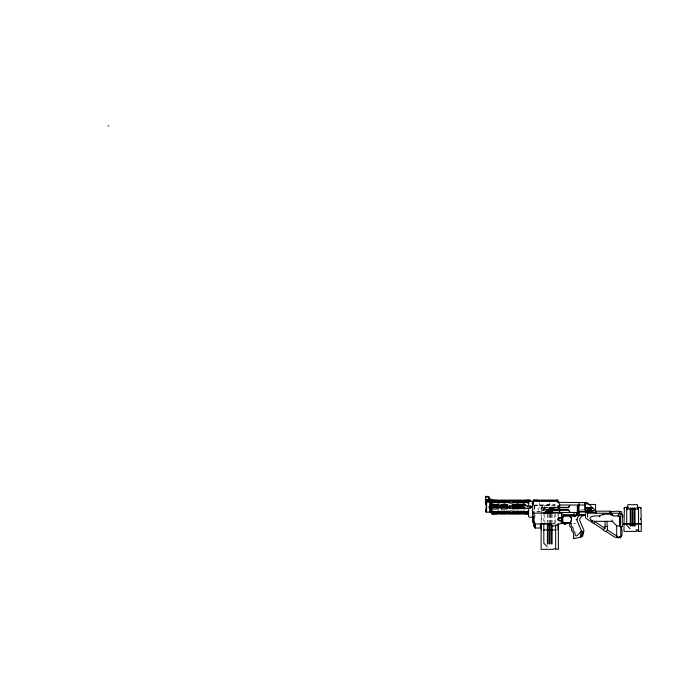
<?xml version="1.0" encoding="UTF-8"?>
<svg xmlns="http://www.w3.org/2000/svg" width="675" height="675" viewBox="0 0 675 675"><rect width="100%" height="100%" fill="white"/><g stroke="black" fill="none" stroke-linecap="round" stroke-linejoin="round"><path stroke-width="0.51" stroke-dasharray="3.38 2.53" d="M534.693 505.01L556.605 505.01M549.239 505.128L540.11 505.128L539.224 504.309A2.582 2.067 0 0 1 539.089 503.66M554.656 505.423L540.785 505.356A1.688 1.688 0 0 1 539.941 505.128M533.689 505.524L541.865 505.524L543.426 507.381M534.018 505.862L541.696 505.862L543.257 507.718L547.45 507.718M547.788 507.381L541.122 507.381L541.122 522.627M545.527 508.14C535.452 506.174 535.452 511.296 545.527 509.33M545.602 508.359L541.46 508.359L541.46 522.72M543.831 508.874L544.843 508.874M545.349 509.752L543.257 509.752L541.696 511.608L534.018 511.608M580.922 509.861L583.799 509.861M545.493 510.089L543.265 510.173L541.865 511.945L533.689 511.945M573.185 523.277L576.028 523.277M550.589 523.614L555.668 523.614L555.668 514.215M552.69 523.96L557.44 523.96M540.304 505.221L540.11 505.128A1.688 1.688 0 0 0 540.953 505.356M539.941 505.01L539.392 504.309A2.582 2.067 0 0 1 539.258 503.66L539.258 502.647M558.377 514.401L558.377 516.518M558.031 514.266L558.031 516.24M554.656 506.343L554.656 504.697L544.843 504.697L544.868 510.427M554.631 514.485L554.631 523.614M552.116 514.207L552.116 522.577M551.441 514.207L551.441 522.577M550.589 514.485L550.589 522.602M550.083 514.207L550.083 522.577M549.408 514.207L549.408 523.614M549.239 502.647L549.239 505.356M548.058 514.207L548.058 522.577M547.383 514.207L547.383 522.577M544.868 514.485L544.868 522.602M543.831 507.381L543.831 511.439M543.831 512.131L543.831 522.602M535.03 515.092L535.03 516.442M534.355 505.862L534.355 511.608M534.187 505.862L534.187 511.608M531.309 503.322L531.309 503.955M531.309 510.266L531.309 510.764M541.164 508.385L541.122 508.731A1.342 1.333 -90 0 1 542.455 507.389A1.35 1.35 0 0 0 541.519 507.777L541.164 508.385"/><path stroke-width="1.01" d="M569.624 523.277L570.983 522.939L571.371 526.053L572.839 527.487A3.392 3.392 0 0 1 573.109 528.879L573.151 530.246L574.729 532.187A5.746 5.746 0 0 1 575.092 534.009L575.075 534.6A1.232 1.232 0 0 0 577.192 535.537L581.023 531.571A1.164 1.164 0 0 0 581.251 530.305L577.184 520.965A2.413 2.413 0 0 1 576.982 519.843L576.197 519.278M492.075 504.841C512.587 504.368 478.482 505.82 498.665 504.841M498.648 508.528C498.521 506.908 491.847 506.731 492.142 508.655C492.877 510.03 500.082 508.115 498.158 508.899M501.036 504.866C521.193 504.546 487.62 505.398 507.338 505.297M507.617 508.528C507.482 506.908 500.816 506.731 501.103 508.655C501.803 510.005 509.051 508.123 507.127 508.899M525.201 504.976L524.711 504.335L512.873 504.335L512.367 504.841L512.873 505.356L524.964 505.28M525.201 508.528L524.711 507.887L512.873 507.887L512.367 508.393L512.873 508.908L525.201 508.528L524.711 508.899M579.007 514.991L574.779 516.173L563.777 516.223L562.773 517.531A1.35 1.35 0 0 1 563.169 516.569M623.995 523.614L624.392 507.777A1.35 1.35 0 0 1 625.354 507.381L628.467 507.381M581.352 530.744L580.238 537.258M594.506 521.319L612.166 521.328L616.714 525.876L616.714 537.038L617.389 537.713L620.097 537.713L620.772 537.038L620.772 527.226L619.76 526.213L619.684 517.666A2.379 2.379 0 0 0 618.005 515.987L613.44 515.919A2.287 2.287 0 0 1 611.921 514.831L609.525 511.178L595.873 511.178L588.423 503.66L587.292 503.66M485.646 509.693L485.308 511.439L486.152 512.114L492.075 512.114M582.82 533.402L582.188 535.604A1.207 1.207 0 0 1 581.285 536.448M513.582 507.499L513.945 506.621L514.873 506.621M513.633 507.803L514.063 506.79L514.738 506.79L515.16 507.803M516.257 505.609L515.835 506.621L515.16 506.621L514.738 505.609M515.784 507.499L516.333 505.913M515.835 507.803L516.257 506.79L516.932 506.79L517.354 507.803M518.459 505.609L518.037 506.621L517.354 506.621L516.932 505.609M518.535 505.913L518.172 506.79L517.244 506.79L516.881 505.913M517.978 507.499L518.341 506.621L519.269 506.621L519.632 507.499M518.037 507.803L518.459 506.79L519.134 506.79L519.556 507.803M520.653 505.609L520.231 506.621L519.556 506.621L519.134 505.609M520.18 507.499L520.737 505.913M520.231 507.803L520.653 506.79L521.328 506.79L521.758 507.803M522.855 505.609L522.433 506.621L521.758 506.621L521.328 505.609M522.931 505.913L522.568 506.79L521.64 506.79L521.277 505.913M522.374 507.499L522.745 506.621L523.665 506.621L524.028 507.499M522.433 507.803L522.855 506.79L523.53 506.79L523.952 507.803M610.057 511.523L619.211 511.178L619.76 513.211L617.709 515.624M533.343 511.777L532.668 513.135L561.414 513.135L563.448 514.822L573.978 514.822L574.914 515.936L578.332 514.485A1.688 1.688 0 0 0 578.332 512.452M544.573 513.135L544.295 512.738L549.551 509.034L550.378 509.034L552.403 512.502M528.947 501.289L528.601 505.693L509.996 506.09M610.985 515.236L611.575 514.223L602.961 514.223L599.577 515.919L594.852 515.919A7.433 7.433 0 0 0 590.768 517.134A1.519 1.519 0 0 0 590.456 519.531L592.279 520.788L591.401 522.112L593.587 523.555L594.818 521.328M500.15 500.276L506.318 500.276M498.538 513.81L492.075 514.148L492.075 510.958L492.919 510.958L492.919 512.452L497.99 512.452L497.99 510.958L498.833 510.958L498.833 512.452L503.913 512.452L503.913 510.958L504.757 510.958L504.757 512.452L509.827 512.452L509.827 510.958L512.198 510.958L512.198 512.452L517.269 512.452L517.269 510.958L518.122 510.958L518.122 512.452L523.192 512.452L523.192 510.958L524.036 510.958L524.036 512.452L527.926 512.452L527.926 510.958L528.601 510.958M507.929 500.276L521.539 500.276M506.318 513.81L500.15 513.81M523.15 500.276L529.959 499.939L529.959 501.289M521.539 513.81L507.929 513.81M541.249 500.276L546.067 500.276M547.678 500.276L553.846 500.276M555.458 500.276L557.693 499.939L557.693 501.289M617.389 537.713L618.064 536.701M576.467 513.557L574.982 515.894L577.319 514.401M569.641 505.609L568.24 507.381L549.636 507.381M569.81 505.946L568.417 507.718L549.543 507.718M508.942 506.326L489.105 506.444A0.852 0.844 0 0 0 489.105 507.642L508.942 507.76M535.03 523.614L535.368 528.019L540.447 528.019L540.785 523.614L551.441 523.614M528.601 503.128L527.926 503.128L527.926 501.635L524.036 501.635L524.036 503.128L523.192 503.128L523.192 501.635L518.122 501.635L518.122 503.128L517.269 503.128L517.269 501.635L512.198 501.635L512.198 503.128L509.827 503.128L509.827 501.635L504.757 501.635L504.757 503.128L503.913 503.128L503.913 501.635L498.833 501.635L498.833 503.128L497.99 503.128L497.99 501.635L492.919 501.635L492.919 503.128L492.075 503.128L491.906 499.559L490.21 499.095L488.666 496.387L485.477 496.387L485.477 500.614L490.717 500.951L485.477 501.289L485.646 504.394M513.675 507.701L512.03 508.393L509.996 507.997M523.91 507.701L525.563 508.393L528.601 508.393L528.601 516.518L529.284 517.193L532.668 517.193L532.668 501.972L533.343 501.289L558.031 501.289L559.727 504.672L559.727 513.135M622.291 515.413L622.797 515.413L622.291 516.257L622.797 517.101L622.291 517.101M579.293 515.582L578.72 516.08A5.653 5.653 0 0 0 576.982 519.843M485.308 502.774L486.152 502.082L492.075 502.082M544.295 512.738L549.551 509.034M546.083 512.882L545.358 512.612M546.615 512.882L545.712 512.359M547.147 512.882L546.067 512.114M547.678 512.882L546.421 511.861M548.21 512.882L547.855 513.135L546.784 511.608M548.741 512.882L548.387 513.135L547.138 511.355M549.273 512.882L548.918 513.135L547.492 511.11M549.804 512.882L549.45 513.135L547.847 510.857M550.336 512.882L549.982 513.135L548.201 510.604M550.876 512.882L550.513 513.135L548.556 510.359M551.408 512.882L551.053 513.135L548.91 510.106M551.213 513.135L552.167 512.46L550.117 509.541L545.189 513.135M551.509 513.135L552.682 512.3L559.727 512.3M616.714 537.038L617.726 536.363M511.591 506.545L512.654 506.706L511.675 506.866M528.002 506.866L526.947 506.663L528.002 506.545M571.092 523.277L561.414 523.277L553.298 526.323L550.935 523.96M532.668 504.9L533.343 504.672L533.343 499.939L539.637 500.276M584.761 509.861L584.761 503.322M616.714 525.876L617.726 525.538M580.669 536.001L581.563 535.604L582.871 531.208L581.352 531.208M561.414 513.135L561.414 517.531L559.499 517.868A1.266 1.266 0 0 0 558.579 518.265L558.377 518.543A1.417 1.417 0 0 0 558.377 519.902L558.579 520.18A1.266 1.266 0 0 0 559.499 520.577L561.414 520.914L561.414 523.277M489.35 500.023L489.662 499.508L488.886 498.504A1.78 1.78 0 0 1 488.337 499.593L488.455 500.023M503.322 512.114C504.723 510.907 498.023 510.958 499.432 512.114L509.237 512.114C510.604 510.907 503.947 510.958 505.347 512.114M516.679 512.114C518.079 510.924 511.422 510.899 512.789 512.114L522.602 512.114C524.002 510.924 517.312 510.899 518.712 512.114M553.551 509.33C555.896 507.313 549.104 508.072 548.539 508.14M586.111 507.457L586.111 508.14L592.895 508.14M563.448 514.822L562.773 515.498L562.773 523.277L565.135 524.635L566.831 523.277L566.831 522.602M492.075 499.939L498.538 500.276M487.24 500.108L490.134 500.108M492.075 500.276L529.959 500.276M533.343 500.276L557.693 500.276M492.075 500.614L529.959 500.614M533.343 500.614L557.693 500.614M529.959 500.951L531.309 501.289M492.075 501.289L531.984 501.289L532.668 501.972M497.99 501.972L498.833 501.972M503.913 501.972L504.757 501.972M523.192 501.972L524.036 501.972M557.449 502.31L587.292 502.613L587.292 503.947L585.436 503.947M497.99 502.478L498.833 502.478M503.913 502.478L504.757 502.478M523.192 502.478L524.036 502.478M492.919 502.647L497.99 502.647M498.833 502.647L503.913 502.647M504.757 502.647L509.827 502.647M512.198 502.647L517.269 502.647M518.122 502.647L523.192 502.647M524.036 502.647L527.926 502.647M588.246 504.453L595.586 504.453L595.586 510.536L585.098 510.536M525.226 504.841L512.367 504.841L512.654 505.297M559.508 505.01L585.436 505.01M492.058 505.178L507.676 505.178M511.844 505.178L525.378 505.178M516.147 506.621L517.075 506.621L517.438 507.499M520.543 506.621L521.471 506.621L521.834 507.499M515.042 506.79L515.97 506.79M520.366 506.79L519.446 506.79L519.075 505.913M636.778 507.381L639.9 507.381A1.35 1.35 0 0 1 640.853 507.777L641.25 518.206L640.583 518.206L640.583 519.556L641.25 519.556L641.25 531.402L638.542 531.402L637.867 530.719L636.179 531.402L623.995 531.402L623.995 523.96M585.436 507.457L592.22 507.457M515.118 507.701L515.877 507.701M517.32 507.701L518.071 507.701M519.514 507.701L520.273 507.701M521.716 507.701L522.475 507.701M512.705 507.718L524.888 507.718M626.704 508.874L627.716 508.874L627.716 504.697L637.529 504.697L637.529 508.874L638.542 508.874M626.704 509.001L630.256 509.001M630.931 509.001L632.289 509.001M632.964 509.001L634.314 509.001M634.989 509.001L638.542 509.001M546.531 509.33L558.942 509.372M546.404 509.752L568.417 509.752L569.81 511.523M545.493 510.089L548.598 510.089M558.942 510.089L568.24 510.089L569.641 511.861M551.213 510.216L559.727 510.216M585.773 511.178L592.895 511.178M579.007 511.329L585.436 511.329M619.304 511.507L620.772 511.507A1.012 1.012 0 0 1 621.785 512.519L621.785 514.223M579.007 512.013L585.436 512.013M585.436 512.198L595.941 512.198M543.071 512.452L546.193 512.452M558.993 512.452L579.007 512.452M585.436 512.519L587.587 513.11L587.63 517.388M492.075 512.798L528.601 512.798M587.613 513.211L610.664 513.211M611.347 513.211L620.266 513.211L622.291 514.561L622.291 526.213L620.772 527.226A1.012 1.012 0 0 0 620.266 526.348M492.075 513.472L528.601 513.472M492.075 513.81L528.601 513.81M528.601 514.148L523.15 513.81M579.007 515.835A2.86 2.86 0 0 1 581.04 514.991L584.761 514.991M584.761 515.059L581.04 514.991M617.321 515.624L618.832 515.784A2.886 2.886 0 0 1 620.182 517.539L620.266 518.181M622.291 515.751L622.797 515.751M622.291 516.763L622.797 516.763M532.668 516.856L534.018 516.856M561.414 517.531L559.474 517.531A1.688 1.62 -90 0 0 557.862 519.218A1.688 1.62 -90 0 0 559.474 520.914L561.414 520.914M532.668 517.868L534.018 517.868M534.018 521.218L533.68 526.154L534.355 526.154M532.668 521.927L533.005 517.868M562.773 522.602L569.877 522.602L571.455 520.324A3.012 2.287 89.9 0 0 571.565 519.387A3.012 2.287 -89.8 0 0 571.455 518.451L569.877 516.173A3.898 3.898 0 0 1 569.877 522.602L569.877 523.277M641.25 523.614L623.658 523.96L641.25 523.96M534.018 513.135L534.018 522.602L535.368 523.96L551.441 523.96L551.441 543.915L552.116 543.915L552.116 525.31L551.441 525.31M547.383 525.31L548.058 525.31M549.408 525.31L550.083 525.31M630.256 525.31L630.931 525.31M632.289 525.31L632.964 525.31M634.314 525.31L634.989 525.31M535.368 527.673L534.355 527.673L534.355 522.939M543.535 529.909L555.964 529.909M635.732 529.909L638.837 529.909M616.714 535.342L615.608 535.342L607.298 529.867M617.051 537.376L614.495 537.038L606.184 531.554M541.122 523.96L541.122 549.323L553.298 549.323L553.972 548.648L558.377 549.323L558.377 523.96M108.11 125.677L108.785 126.073M492.581 508.899L492.092 508.528M512.873 508.899L512.384 508.528M501.542 508.899L501.053 508.528M613.474 515.624L613.415 515.607A1.991 1.991 0 0 1 612.174 514.688L610.2 511.178M582.28 533.25L583.369 533.562M619.245 526.348L618.739 526.213L620.266 526.213L620.266 513.211M604.808 527.816L603.172 529.976L605.99 531.841L607.483 529.58L607.348 526.407L604.808 526.407L605.256 528.584M594.844 521.648L604.471 528.002M593.73 523.344L603.357 529.698M619.76 536.363C624.122 538.422 620.814 527.96 621.869 526.492M569.396 523.277A4.472 4.472 0 0 1 569.708 524.88L569.784 526.39L571.252 527.825A3.392 3.392 0 0 1 571.523 529.217L571.565 530.584L573.142 532.524A5.746 5.746 0 0 1 573.505 534.347L573.733 538.431M630.087 528.694L626.704 525.31L626.704 523.96M547.214 546.623L543.831 543.24L543.831 523.96M573.396 538.161L573.784 538.667L581.445 536.996L582.719 535.807L584.027 530.516L579.884 520.965A2.413 2.413 0 0 1 579.69 519.843A5.653 5.653 0 0 1 579.867 518.729A5.105 5.105 0 0 1 584.761 515.498L584.761 514.485L579.007 514.485L579.007 502.31M550.378 509.034L552.682 512.3M549.619 509.6L551.812 512.705M549.264 509.853L551.458 512.958M619.422 536.701L620.097 537.713M609.525 511.178L611.238 514.223M514.679 505.913L515.236 507.499M641.208 508.385L641.073 508.056A1.367 1.358 -90 0 0 639.9 507.381M557.719 505.626L559.195 509.676L558.723 505.491M602.961 514.223L603.205 515.236M599.577 515.919L599.822 516.932M638.542 507.381L638.542 523.614M638.542 523.96L638.542 531.402M634.989 523.614L634.989 507.929L634.314 507.929L634.314 523.614M634.989 523.96L634.989 525.985L634.314 525.985L634.314 523.96M632.964 523.614L632.964 507.929L632.289 507.929L632.289 523.614M632.964 523.96L632.964 525.985L632.289 525.985L632.289 523.96M630.931 523.614L630.931 507.929L630.256 507.929L630.256 523.614M630.931 523.96L630.931 525.985L630.256 525.985L630.256 523.96M626.704 507.381L626.704 523.614M612.166 519.978L612.166 521.328M607.095 521.328L607.095 526.407M605.062 521.328L605.062 526.407M595.941 513.211L595.873 511.11M585.436 502.31L585.436 513.388M585.436 514.485L585.436 517.388A1.097 1.097 0 0 0 585.984 518.341L590.515 521.328A1.097 1.097 0 0 0 592.042 521.016M577.825 505.862L577.825 511.608M577.657 505.862L577.657 511.608M577.488 505.862L577.488 511.608M577.319 505.862L577.319 511.608M574.273 516.173L573.742 515.329L563.482 515.329L563.279 516.485M573.978 512.452L573.978 514.822M561.49 518.088L561.49 520.358M558.031 523.699L558.031 529.909M555.668 524.973L555.668 549.323M550.083 523.96L550.083 543.915L549.408 543.915L549.408 523.96M548.058 523.96L548.058 543.915L547.383 543.915L547.383 523.96M541.46 523.749L541.46 529.909M540.447 523.96L540.447 528.019M535.368 523.96L535.368 528.019M491.054 502.082L491.054 506.537M491.054 507.549L491.054 512.114M490.885 502.082L490.885 506.537M490.885 507.549L490.885 512.114M489.704 502.082L489.62 506.208M489.62 507.878L489.704 512.114M486.152 502.082L486.152 512.114M485.477 500.614L485.477 501.289M623.995 508.731A1.342 1.333 -90 0 1 625.337 507.389M564.123 522.602A1.35 1.35 0 0 1 562.773 521.252M594.911 521.328A6.143 6.143 0 0 1 591.41 520.307M558.579 518.78L559.221 520.358L562.435 520.358L562.435 518.088L559.221 518.088L558.579 518.78M490.548 507.043L507.33 507.212L490.548 507.043M493.265 502.158L497.652 502.225L493.29 502.099M493.265 511.793L497.652 511.861L493.265 511.793M499.188 502.158L503.575 502.225L499.213 502.099M505.102 502.158L509.49 502.225L505.128 502.099M512.544 502.158L516.932 502.225L512.57 502.099M518.467 502.158L522.855 502.225L518.493 502.099M524.382 502.158L527.588 502.225L524.408 502.099M524.382 511.793L527.588 511.861L524.382 511.793M576.585 513.354C577.513 516.265 578.838 511.312 576.585 513.354M586.128 510.646C586.642 512.266 587.385 509.507 586.128 510.646M587.056 509.127C587.571 510.739 588.313 507.988 587.056 509.127M587.984 510.646C588.507 512.266 589.241 509.507 587.984 510.646M588.921 509.127C589.435 510.739 590.169 507.988 588.921 509.127M589.849 510.646C590.347 512.249 591.14 509.532 589.849 510.646M590.777 509.127C591.292 510.739 592.034 507.988 590.777 509.127M591.705 510.646C592.228 512.266 592.962 509.507 591.705 510.646M577.294 512.882L577.294 514.232L577.361 512.924M533.343 517.523L532.668 517.523L532.668 522.264L533.343 522.264L533.343 517.523M486.574 512.114L486.574 502.082L486.489 512.114M486.363 499.576A1.434 1.434 0 0 0 488.523 498.336A1.434 1.434 0 0 0 486.363 497.087A1.434 1.434 0 0 0 486.363 499.576M509.153 507.921A1.012 1.012 0 0 0 510.68 507.043A1.012 1.012 0 0 0 509.153 506.166A1.012 1.012 0 0 0 509.153 507.921M509.237 507.777A0.844 0.844 0 0 0 510.511 507.043A0.844 0.844 0 0 0 509.237 506.309A0.844 0.844 0 0 0 509.237 507.777M529.791 507.921A1.012 1.012 0 0 0 531.309 507.043A1.012 1.012 0 0 0 529.791 506.166A1.012 1.012 0 0 0 529.791 507.921M529.782 507.718A0.844 0.844 0 0 0 531.132 507.153A0.844 0.844 0 0 0 529.976 506.258A0.844 0.844 0 0 0 529.782 507.718M576.72 514.156A0.844 0.844 0 0 0 578.129 513.776A0.844 0.844 0 0 0 577.1 512.738A0.844 0.844 0 0 0 576.72 514.156"/></g></svg>
